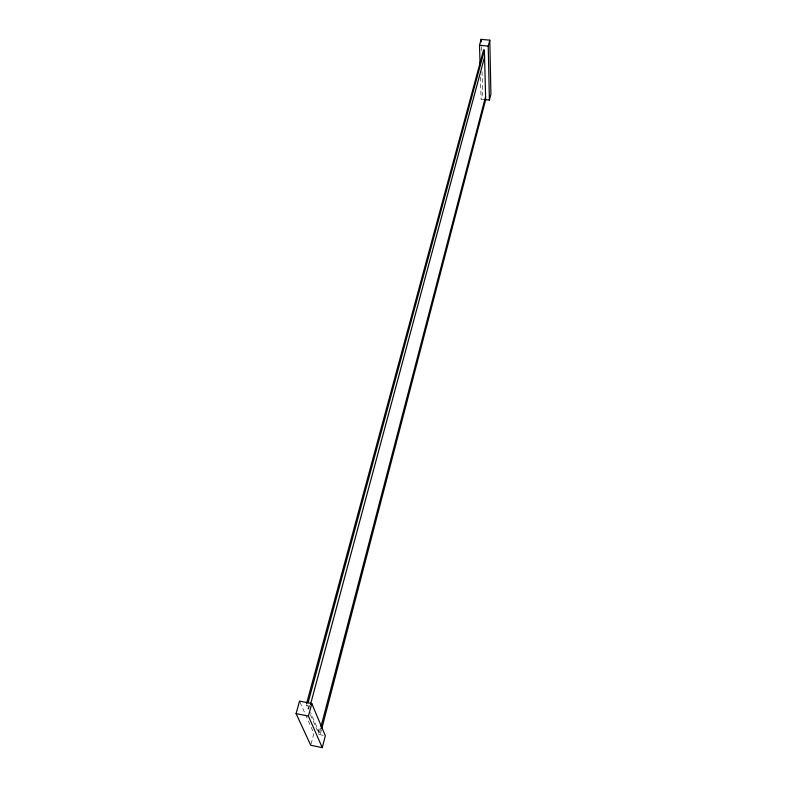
<?xml version="1.0" encoding="UTF-8"?>
<svg xmlns="http://www.w3.org/2000/svg" width="787" height="787" viewBox="0 0 787 787"><rect width="100%" height="100%" fill="white"/><g stroke="black" fill="none" stroke-linecap="round" stroke-linejoin="round"><path stroke-width="0.59" stroke-dasharray="3.94 2.95" d="M318.233 732.648L319.797 726.696M323.27 735.343L319.03 734.468L320.634 728.123M321.411 729.952L320.171 734.704L310.658 712.629M311.062 744.079L313.875 733.415L299.522 701.079M484.831 99.585L481.103 99.192L482.647 93.348L482.028 71.253M308.602 709.126L309.557 705.575M308.957 705.447L307.992 709.008L306.222 704.906L307.442 705.152L308.76 708.221M310.432 714.635L319.03 734.468M480.454 77.136L481.103 99.192M481.349 46.708L481.477 51.617"/><path stroke-width="1.18" d="M322.276 747.65L325.336 735.766L311.79 703.539L299.522 701.079L296.089 713.602L310.747 745.269L322.276 747.65L308.415 716.101L311.79 703.539M484.831 99.585L489.396 100.057L490.911 94.204L489.809 40.176L481.142 39.35L479.509 45.272L480.09 64.878M320.939 726.932L485.589 96.555M321.726 728.762L485.668 99.674L484.408 50.191L483.543 50.112L306.537 703.726M310.481 704.503L484.585 56.939M489.396 100.057L488.225 46.108L489.809 40.176M308.081 702.781L484.408 50.191M479.509 45.272L488.225 46.108M296.089 713.602L308.415 716.101M481.142 39.35L481.211 41.8M483.543 50.112L483.602 52.355"/></g></svg>
